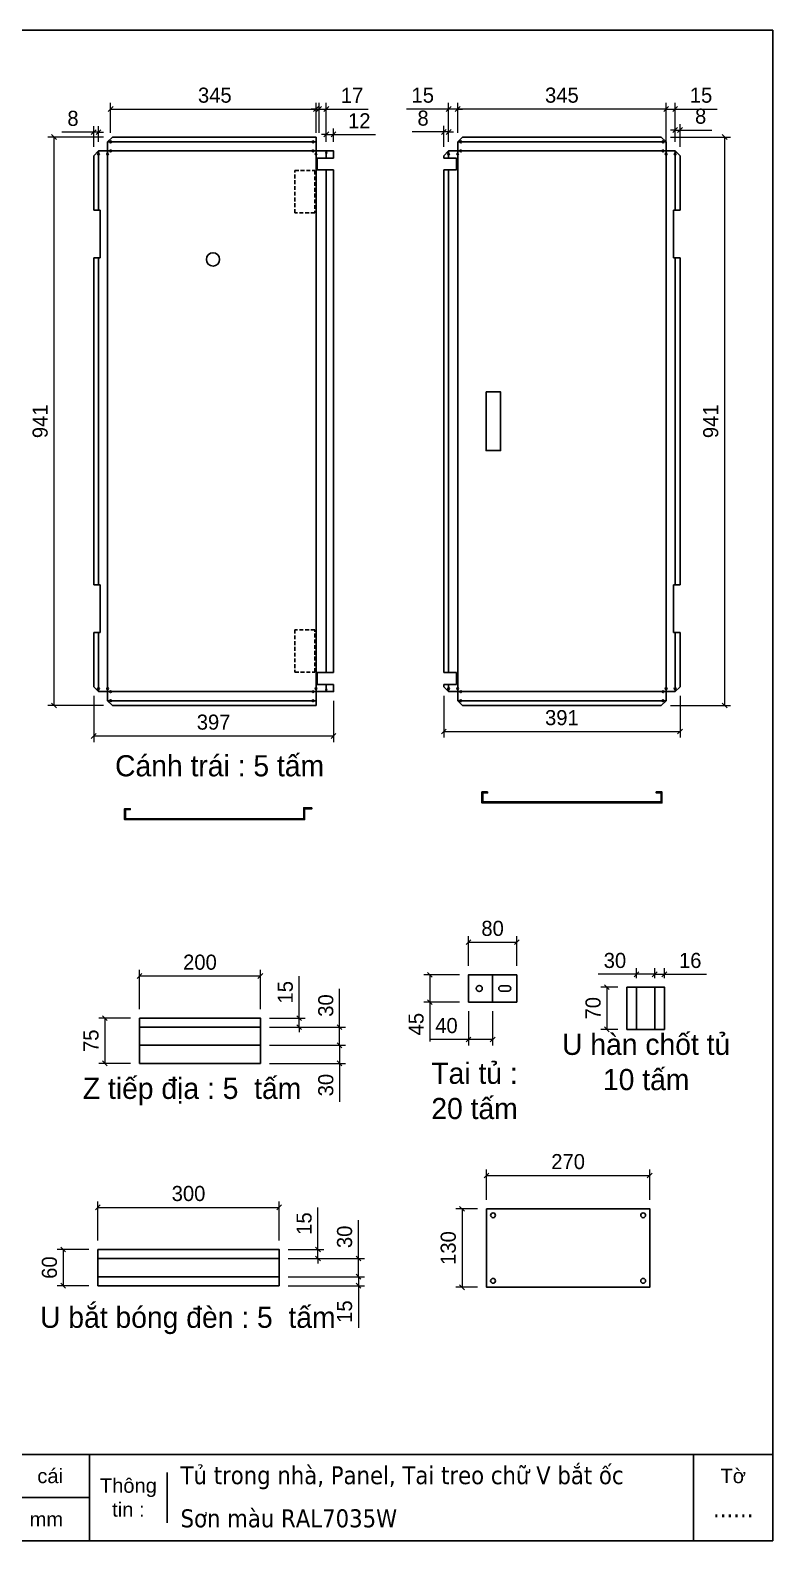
# Model space of a CAD drawing. Header units: millimetres. Extents: x 0 to 3536, y 0 to 2500.
# Drawn here: x 2307 to 3536, y 0 to 2500 of the extents above; entities that cross this region are included whole.
import ezdxf
from ezdxf.enums import TextEntityAlignment as Align

# ---------------------------------------------------------------- set-up
doc = ezdxf.new("R2010")
doc.units = ezdxf.units.MM
doc.linetypes.add('HIDDEN', pattern=[9.525, 6.35, -3.175])
doc.layers.add('DIM', color=253, linetype='Continuous')
doc.styles.add('Arial', font='arial.ttf')
doc.styles.add('Tahoma (Input Text)', font='tahoma.ttf')
doc.dimstyles.new('Dim-25', dxfattribs={"dimtxt": 25, "dimasz": 8, "dimexe": 10, "dimexo": 15, "dimgap": 10, "dimtad": 1, "dimdec": 0, "dimtxsty": 'Standard', "dimblk": 'OBLIQUE', "dimcen": 10, "dimclrd": 5, "dimclre": 5, "dimclrt": 3, "dimazin": 3, "dimtfac": 1, "dimtdec": 0, "dimtmove": 0, "dimatfit": 3, "dimldrblk": 'OBLIQUE', "dimlwd": 9, "dimlwe": 9})

# ---------------------------------------------------------------- blocks, each defined once
blk = doc.blocks.new('khungtenAsean2')
at = {"color": 7}
for p, q in [((2970, -1980), (0, -1980)), ((2020, -1980), (2020, -2100)), ((2860, -1980), (2860, -2100)), ((2128.3, -2005), (2128.3, -2075)), ((2020, -2040), (0, -2040))]:
    blk.add_line(p, q, dxfattribs=at)
blk.add_lwpolyline([(0, 0), (2970, 0), (2970, -2100), (0, -2100)], close=True, dxfattribs=at)
at = {"color": 2, "char_height": 20, "style": 'Arial'}
for s, insert, width, attachment_point in [('cái', (1947.6, -2010), 917.634, 4), ('Thông\\Ptin :', (2074.2, -2040), 108.311, 5), ('Tờ', (2915, -2010), 110, 5), ('mm', (1936.9, -2070), 917.634, 4)]:
    blk.add_mtext(s, dxfattribs=dict(at, insert=insert, width=width, attachment_point=attachment_point))
at = {"color": 1, "style": 'Tahoma (Input Text)', "flags": 8}
for tag, p in [('#03', (506.6, -2019.3)), ('#01', (137.1, -2021.3)), ('#05', (1106.6, -2021.3)), ('#07', (1834.7, -2021.3)), ('#09', (2146.7, -2021.3)), ('#02', (98.5, -2081.3)), ('#04', (486.1, -2081.3)), ('#06', (1065.3, -2081.3)), ('#08', (1817.4, -2081.3)), ('#10', (2146.7, -2081.3))]:
    blk.add_attdef(tag, p, '', height=25, dxfattribs=at)
blk.add_attdef('#11', text='', height=25, dxfattribs=at).set_placement((2915, -2067.3), align=Align.CENTER)
blk = doc.blocks.new('*D15')
at = {"color": 0, "linetype": 'ByBlock', "lineweight": -2}
for p, q in [((2408.3, 2327.6), (2416.3, 2335.6)), ((2424.3, 2335.6), (2416.3, 2327.6))]:
    blk.add_line(p, q, dxfattribs=at)
at = {"layer": 'Defpoints', "color": 0, "transparency": 16777216}
for p in [(2412.3, 2331.6), (2420.3, 2300.6), (2412.3, 2292.6)]:
    blk.add_point(p, dxfattribs=at)
at = {"layer": 'DIM', "color": 5, "lineweight": 9, "transparency": 16777216}
for p, q in [((2412.3, 2331.6), (2359.8, 2331.6)), ((2412.3, 2307.6), (2412.3, 2341.6)), ((2420.3, 2331.6), (2412.3, 2331.6)), ((2420.3, 2315.6), (2420.3, 2341.6)), ((2420.3, 2331.6), (2428.3, 2331.6))]:
    blk.add_line(p, q, dxfattribs=at)
at = {"layer": 'DIM', "color": 3, "transparency": 16777216, "insert": (2378, 2354.4), "char_height": 25, "attachment_point": 5}
blk.add_mtext('8', dxfattribs=at)
blk = doc.blocks.new('_Oblique')
at = {"color": 0, "linetype": 'ByBlock', "lineweight": -2}
blk.add_line((-0.5, -0.5), (0.5, 0.5), dxfattribs=at)
blk = doc.blocks.new('*D16')
at = {"color": 0, "linetype": 'ByBlock', "lineweight": -2}
for p, q in [((2444.3, 2374), (2436.3, 2366)), ((2781.3, 2366), (2789.3, 2374))]:
    blk.add_line(p, q, dxfattribs=at)
at = {"layer": 'Defpoints', "color": 0, "transparency": 16777216}
for p in [(2785.3, 2370), (2440.3, 2315.6), (2785.3, 2315.6)]:
    blk.add_point(p, dxfattribs=at)
at = {"layer": 'DIM', "color": 5, "lineweight": 9, "transparency": 16777216}
for p, q in [((2440.3, 2330.6), (2440.3, 2380)), ((2785.3, 2330.6), (2785.3, 2380)), ((2440.3, 2370), (2785.3, 2370))]:
    blk.add_line(p, q, dxfattribs=at)
at = {"layer": 'DIM', "color": 3, "transparency": 16777216, "insert": (2612.8, 2392.8), "char_height": 25, "attachment_point": 5}
blk.add_mtext('345', dxfattribs=at)
blk = doc.blocks.new('*D17')
at = {"color": 0, "linetype": 'ByBlock', "lineweight": -2}
for p, q in [((2776.3, 2366), (2784.3, 2374)), ((2801.3, 2374), (2793.3, 2366))]:
    blk.add_line(p, q, dxfattribs=at)
at = {"layer": 'Defpoints', "color": 0, "transparency": 16777216}
for p in [(2797.3, 2370), (2780.3, 2315.6), (2797.3, 2300.6)]:
    blk.add_point(p, dxfattribs=at)
at = {"layer": 'DIM', "color": 5, "lineweight": 9, "transparency": 16777216}
for p, q in [((2780.3, 2330.6), (2780.3, 2380)), ((2797.3, 2315.6), (2797.3, 2380)), ((2780.3, 2370), (2772.3, 2370)), ((2780.3, 2370), (2797.3, 2370)), ((2797.3, 2370), (2866.7, 2370))]:
    blk.add_line(p, q, dxfattribs=at)
at = {"layer": 'DIM', "color": 3, "transparency": 16777216, "insert": (2840, 2392.6), "char_height": 25, "attachment_point": 5}
blk.add_mtext('17', dxfattribs=at)
blk = doc.blocks.new('*D18')
at = {"color": 0, "linetype": 'ByBlock', "lineweight": -2}
for p, q in [((2350.6, 2319.6), (2342.6, 2327.6)), ((2342.6, 1386.6), (2350.6, 1378.6))]:
    blk.add_line(p, q, dxfattribs=at)
at = {"layer": 'Defpoints', "color": 0, "transparency": 16777216}
for p in [(2443.3, 2323.6), (2346.6, 1382.6), (2443.3, 1382.6)]:
    blk.add_point(p, dxfattribs=at)
at = {"layer": 'DIM', "color": 5, "lineweight": 9, "transparency": 16777216}
for p, q in [((2428.3, 2323.6), (2336.6, 2323.6)), ((2346.6, 2323.6), (2346.6, 1382.6)), ((2428.3, 1382.6), (2336.6, 1382.6))]:
    blk.add_line(p, q, dxfattribs=at)
at = {"layer": 'DIM', "color": 3, "transparency": 16777216, "insert": (2323.8, 1853.1), "char_height": 25, "attachment_point": 5, "rotation": 90}
blk.add_mtext('941', dxfattribs=at)
blk = doc.blocks.new('*D19')
at = {"color": 0, "linetype": 'ByBlock', "lineweight": -2}
for p, q in [((3370.8, 2331.2), (3378.8, 2339.2)), ((3386.8, 2339.2), (3378.8, 2331.2))]:
    blk.add_line(p, q, dxfattribs=at)
at = {"layer": 'Defpoints', "color": 0, "transparency": 16777216}
for p in [(3382.8, 2335.2), (3374.8, 2300.6), (3382.8, 2292.6)]:
    blk.add_point(p, dxfattribs=at)
at = {"layer": 'DIM', "color": 5, "lineweight": 9, "transparency": 16777216}
for p, q in [((3374.8, 2335.2), (3366.8, 2335.2)), ((3374.8, 2315.6), (3374.8, 2345.2)), ((3374.8, 2335.2), (3382.8, 2335.2)), ((3382.8, 2307.6), (3382.8, 2345.2)), ((3382.8, 2335.2), (3435.3, 2335.2))]:
    blk.add_line(p, q, dxfattribs=at)
at = {"layer": 'DIM', "color": 3, "transparency": 16777216, "insert": (3417, 2358), "char_height": 25, "attachment_point": 5}
blk.add_mtext('8', dxfattribs=at)
blk = doc.blocks.new('*D20')
at = {"color": 0, "linetype": 'ByBlock', "lineweight": -2}
for p, q in [((3355.8, 2366), (3363.8, 2374)), ((3378.8, 2374), (3370.8, 2366))]:
    blk.add_line(p, q, dxfattribs=at)
at = {"layer": 'Defpoints', "color": 0, "transparency": 16777216}
for p in [(3374.8, 2370), (3359.8, 2300.6), (3374.8, 2300.6)]:
    blk.add_point(p, dxfattribs=at)
at = {"layer": 'DIM', "color": 5, "lineweight": 9, "transparency": 16777216}
for p, q in [((3359.8, 2315.6), (3359.8, 2380)), ((3374.8, 2315.6), (3374.8, 2380)), ((3359.8, 2370), (3351.8, 2370)), ((3359.8, 2370), (3374.8, 2370)), ((3374.8, 2370), (3444.4, 2370))]:
    blk.add_line(p, q, dxfattribs=at)
at = {"layer": 'DIM', "color": 3, "transparency": 16777216, "insert": (3417.6, 2392.8), "char_height": 25, "attachment_point": 5}
blk.add_mtext('15', dxfattribs=at)
blk = doc.blocks.new('*D21')
at = {"color": 0, "linetype": 'ByBlock', "lineweight": -2}
for p, q in [((3018.8, 2374), (3010.8, 2366)), ((3355.8, 2366), (3363.8, 2374))]:
    blk.add_line(p, q, dxfattribs=at)
at = {"layer": 'Defpoints', "color": 0, "transparency": 16777216}
for p in [(3014.8, 2370), (3014.8, 2315.6), (3359.8, 2315.6)]:
    blk.add_point(p, dxfattribs=at)
at = {"layer": 'DIM', "color": 5, "lineweight": 9, "transparency": 16777216}
for p, q in [((3014.8, 2330.6), (3014.8, 2380)), ((3359.8, 2330.6), (3359.8, 2380)), ((3359.8, 2370), (3014.8, 2370))]:
    blk.add_line(p, q, dxfattribs=at)
at = {"layer": 'DIM', "color": 3, "transparency": 16777216, "insert": (3187.3, 2392.8), "char_height": 25, "attachment_point": 5}
blk.add_mtext('345', dxfattribs=at)
blk = doc.blocks.new('*D22')
at = {"color": 0, "linetype": 'ByBlock', "lineweight": -2}
for p, q in [((2995.8, 2366), (3003.8, 2374)), ((3018.8, 2374), (3010.8, 2366))]:
    blk.add_line(p, q, dxfattribs=at)
at = {"layer": 'Defpoints', "color": 0, "transparency": 16777216}
for p in [(2999.8, 2370), (2999.8, 2300.6), (3014.8, 2315.6)]:
    blk.add_point(p, dxfattribs=at)
at = {"layer": 'DIM', "color": 5, "lineweight": 9, "transparency": 16777216}
for p, q in [((2999.8, 2315.6), (2999.8, 2380)), ((3014.8, 2330.6), (3014.8, 2380)), ((2999.8, 2370), (2930.1, 2370)), ((3014.8, 2370), (2999.8, 2370)), ((3014.8, 2370), (3022.8, 2370))]:
    blk.add_line(p, q, dxfattribs=at)
at = {"layer": 'DIM', "color": 3, "transparency": 16777216, "insert": (2957, 2392.8), "char_height": 25, "attachment_point": 5}
blk.add_mtext('15', dxfattribs=at)
blk = doc.blocks.new('*D23')
at = {"color": 0, "linetype": 'ByBlock', "lineweight": -2}
for p, q in [((2987.8, 2328.1), (2995.8, 2336.1)), ((3003.8, 2336.1), (2995.8, 2328.1))]:
    blk.add_line(p, q, dxfattribs=at)
at = {"layer": 'Defpoints', "color": 0, "transparency": 16777216}
for p in [(2991.8, 2332.1), (2999.8, 2300.6), (2991.8, 2292.6)]:
    blk.add_point(p, dxfattribs=at)
at = {"layer": 'DIM', "color": 5, "lineweight": 9, "transparency": 16777216}
for p, q in [((2991.8, 2332.1), (2939.3, 2332.1)), ((2991.8, 2307.6), (2991.8, 2342.1)), ((2999.8, 2332.1), (2991.8, 2332.1)), ((2999.8, 2315.6), (2999.8, 2342.1)), ((2999.8, 2332.1), (3007.8, 2332.1))]:
    blk.add_line(p, q, dxfattribs=at)
at = {"layer": 'DIM', "color": 3, "transparency": 16777216, "insert": (2957.5, 2354.8), "char_height": 25, "attachment_point": 5}
blk.add_mtext('8', dxfattribs=at)
blk = doc.blocks.new('*D24')
at = {"color": 0, "linetype": 'ByBlock', "lineweight": -2}
for p, q in [((2995.8, 1343.6), (2987.8, 1335.6)), ((3378.8, 1335.6), (3386.8, 1343.6))]:
    blk.add_line(p, q, dxfattribs=at)
at = {"layer": 'Defpoints', "color": 0, "transparency": 16777216}
for p in [(2991.8, 1413.6), (3382.8, 1413.6), (3382.8, 1339.6)]:
    blk.add_point(p, dxfattribs=at)
at = {"layer": 'DIM', "color": 5, "lineweight": 9, "transparency": 16777216}
for p, q in [((2991.8, 1398.6), (2991.8, 1329.6)), ((3382.8, 1398.6), (3382.8, 1329.6)), ((2991.8, 1339.6), (3382.8, 1339.6))]:
    blk.add_line(p, q, dxfattribs=at)
at = {"layer": 'DIM', "color": 3, "transparency": 16777216, "insert": (3187.3, 1362.4), "char_height": 25, "attachment_point": 5}
blk.add_mtext('391', dxfattribs=at)
blk = doc.blocks.new('*D25')
at = {"color": 0, "linetype": 'ByBlock', "lineweight": -2}
for p, q in [((2793.3, 2324), (2801.3, 2332)), ((2813.3, 2332), (2805.3, 2324))]:
    blk.add_line(p, q, dxfattribs=at)
at = {"layer": 'Defpoints', "color": 0, "transparency": 16777216}
for p in [(2809.3, 2328), (2797.3, 2300.6), (2809.3, 2300.6)]:
    blk.add_point(p, dxfattribs=at)
at = {"layer": 'DIM', "color": 5, "lineweight": 9, "transparency": 16777216}
for p, q in [((2797.3, 2328), (2789.3, 2328)), ((2797.3, 2315.6), (2797.3, 2338)), ((2797.3, 2328), (2809.3, 2328)), ((2809.3, 2315.6), (2809.3, 2338)), ((2809.3, 2328), (2878.5, 2328))]:
    blk.add_line(p, q, dxfattribs=at)
at = {"layer": 'DIM', "color": 3, "transparency": 16777216, "insert": (2851.9, 2350.5), "char_height": 25, "attachment_point": 5}
blk.add_mtext('12', dxfattribs=at)
blk = doc.blocks.new('*D26')
at = {"color": 0, "linetype": 'ByBlock', "lineweight": -2}
for p, q in [((3460.6, 2319.6), (3452.6, 2327.6)), ((3452.6, 1386.6), (3460.6, 1378.6))]:
    blk.add_line(p, q, dxfattribs=at)
at = {"layer": 'Defpoints', "color": 0, "transparency": 16777216}
for p in [(3351.8, 2323.6), (3351.8, 1382.6), (3456.6, 1382.6)]:
    blk.add_point(p, dxfattribs=at)
at = {"layer": 'DIM', "color": 5, "lineweight": 9, "transparency": 16777216}
for p, q in [((3366.8, 2323.6), (3466.6, 2323.6)), ((3456.6, 2323.6), (3456.6, 1382.6)), ((3366.8, 1382.6), (3466.6, 1382.6))]:
    blk.add_line(p, q, dxfattribs=at)
at = {"layer": 'DIM', "color": 3, "transparency": 16777216, "insert": (3433.8, 1853.1), "char_height": 25, "attachment_point": 5, "rotation": 90}
blk.add_mtext('941', dxfattribs=at)
blk = doc.blocks.new('*D27')
at = {"color": 0, "linetype": 'ByBlock', "lineweight": -2}
for p, q in [((2416.3, 1336.2), (2408.3, 1328.2)), ((2805.3, 1328.2), (2813.3, 1336.2))]:
    blk.add_line(p, q, dxfattribs=at)
at = {"layer": 'Defpoints', "color": 0, "transparency": 16777216}
for p in [(2412.3, 1413.6), (2809.3, 1405.6), (2809.3, 1332.2)]:
    blk.add_point(p, dxfattribs=at)
at = {"layer": 'DIM', "color": 5, "lineweight": 9, "transparency": 16777216}
for p, q in [((2412.3, 1398.6), (2412.3, 1322.2)), ((2809.3, 1390.6), (2809.3, 1322.2)), ((2412.3, 1332.2), (2809.3, 1332.2))]:
    blk.add_line(p, q, dxfattribs=at)
at = {"layer": 'DIM', "color": 3, "transparency": 16777216, "insert": (2610.8, 1355), "char_height": 25, "attachment_point": 5}
blk.add_mtext('397', dxfattribs=at)
blk = doc.blocks.new('*D40')
at = {"color": 0, "linetype": 'ByBlock', "lineweight": -2}
for p, q in [((2423.3, 555.9), (2415.3, 547.9)), ((2715.3, 547.9), (2723.3, 555.9))]:
    blk.add_line(p, q, dxfattribs=at)
at = {"layer": 'Defpoints', "color": 0, "transparency": 16777216}
for p in [(2719.3, 551.9), (2419.3, 482.2), (2719.3, 482.2)]:
    blk.add_point(p, dxfattribs=at)
at = {"layer": 'DIM', "color": 5, "lineweight": 9, "transparency": 16777216}
for p, q in [((2419.3, 497.2), (2419.3, 561.9)), ((2419.3, 551.9), (2719.3, 551.9)), ((2719.3, 497.2), (2719.3, 561.9))]:
    blk.add_line(p, q, dxfattribs=at)
at = {"layer": 'DIM', "color": 3, "transparency": 16777216, "insert": (2569.3, 574.7), "char_height": 25, "attachment_point": 5}
blk.add_mtext('300', dxfattribs=at)
blk = doc.blocks.new('*D41')
at = {"color": 0, "linetype": 'ByBlock', "lineweight": -2}
for p, q in [((2365.9, 478.2), (2357.9, 486.2)), ((2357.9, 426.2), (2365.9, 418.2))]:
    blk.add_line(p, q, dxfattribs=at)
at = {"layer": 'Defpoints', "color": 0, "transparency": 16777216}
for p in [(2419.3, 482.2), (2361.9, 422.2), (2419.3, 422.2)]:
    blk.add_point(p, dxfattribs=at)
at = {"layer": 'DIM', "color": 5, "lineweight": 9, "transparency": 16777216}
for p, q in [((2404.3, 482.2), (2351.9, 482.2)), ((2361.9, 482.2), (2361.9, 422.2)), ((2404.3, 422.2), (2351.9, 422.2))]:
    blk.add_line(p, q, dxfattribs=at)
at = {"layer": 'DIM', "color": 3, "transparency": 16777216, "insert": (2339.1, 452.2), "char_height": 25, "attachment_point": 5, "rotation": 90}
blk.add_mtext('60', dxfattribs=at)
blk = doc.blocks.new('*D42')
at = {"color": 0, "linetype": 'ByBlock', "lineweight": -2}
for p, q in [((2779.5, 486.2), (2787.5, 478.2)), ((2787.5, 463.2), (2779.5, 471.2))]:
    blk.add_line(p, q, dxfattribs=at)
at = {"layer": 'Defpoints', "color": 0, "transparency": 16777216}
for p in [(2719.3, 482.2), (2783.5, 482.2), (2719.3, 467.2)]:
    blk.add_point(p, dxfattribs=at)
at = {"layer": 'DIM', "color": 5, "lineweight": 9, "transparency": 16777216}
for p, q in [((2783.5, 482.2), (2783.5, 551.9)), ((2734.3, 482.2), (2793.5, 482.2)), ((2783.5, 467.2), (2783.5, 482.2)), ((2734.3, 467.2), (2793.5, 467.2)), ((2783.5, 467.2), (2783.5, 459.2))]:
    blk.add_line(p, q, dxfattribs=at)
at = {"layer": 'DIM', "color": 3, "transparency": 16777216, "insert": (2760.7, 525.1), "char_height": 25, "attachment_point": 5, "rotation": 90}
blk.add_mtext('15', dxfattribs=at)
blk = doc.blocks.new('*D43')
at = {"color": 0, "linetype": 'ByBlock', "lineweight": -2}
for p, q in [((2854.5, 463.2), (2846.5, 471.2)), ((2846.5, 441.2), (2854.5, 433.2))]:
    blk.add_line(p, q, dxfattribs=at)
at = {"layer": 'Defpoints', "color": 0, "transparency": 16777216}
for p in [(2719.3, 467.2), (2850.5, 467.2), (2719.3, 437.2)]:
    blk.add_point(p, dxfattribs=at)
at = {"layer": 'DIM', "color": 5, "lineweight": 9, "transparency": 16777216}
for p, q in [((2850.5, 467.2), (2850.5, 531)), ((2734.3, 467.2), (2860.5, 467.2)), ((2850.5, 437.2), (2850.5, 467.2)), ((2734.3, 437.2), (2860.5, 437.2))]:
    blk.add_line(p, q, dxfattribs=at)
at = {"layer": 'DIM', "color": 3, "transparency": 16777216, "insert": (2827.7, 503.1), "char_height": 25, "attachment_point": 5, "rotation": 90}
blk.add_mtext('30', dxfattribs=at)
blk = doc.blocks.new('*D44')
at = {"color": 0, "linetype": 'ByBlock', "lineweight": -2}
for p, q in [((2846.5, 441.2), (2854.5, 433.2)), ((2854.5, 418.2), (2846.5, 426.2))]:
    blk.add_line(p, q, dxfattribs=at)
at = {"layer": 'Defpoints', "color": 0, "transparency": 16777216}
for p in [(2719.3, 437.2), (2719.3, 422.2), (2850.5, 422.2)]:
    blk.add_point(p, dxfattribs=at)
at = {"layer": 'DIM', "color": 5, "lineweight": 9, "transparency": 16777216}
for p, q in [((2734.3, 437.2), (2860.5, 437.2)), ((2850.5, 437.2), (2850.5, 445.2)), ((2850.5, 437.2), (2850.5, 422.2)), ((2734.3, 422.2), (2860.5, 422.2)), ((2850.5, 422.2), (2850.5, 352.6))]:
    blk.add_line(p, q, dxfattribs=at)
at = {"layer": 'DIM', "color": 3, "transparency": 16777216, "insert": (2827.7, 379.4), "char_height": 25, "attachment_point": 5, "rotation": 90}
blk.add_mtext('15', dxfattribs=at)
blk = doc.blocks.new('*D45')
at = {"color": 0, "linetype": 'ByBlock', "lineweight": -2}
for p, q in [((2492.2, 938.9), (2484.2, 930.9)), ((2684.2, 930.9), (2692.2, 938.9))]:
    blk.add_line(p, q, dxfattribs=at)
at = {"layer": 'Defpoints', "color": 0, "transparency": 16777216}
for p in [(2688.2, 934.9), (2488.2, 865.2), (2688.2, 865.2)]:
    blk.add_point(p, dxfattribs=at)
at = {"layer": 'DIM', "color": 5, "lineweight": 9, "transparency": 16777216}
for p, q in [((2488.2, 880.2), (2488.2, 944.9)), ((2488.2, 934.9), (2688.2, 934.9)), ((2688.2, 880.2), (2688.2, 944.9))]:
    blk.add_line(p, q, dxfattribs=at)
at = {"layer": 'DIM', "color": 3, "transparency": 16777216, "insert": (2588.2, 957.6), "char_height": 25, "attachment_point": 5}
blk.add_mtext('200', dxfattribs=at)
blk = doc.blocks.new('*D46')
at = {"color": 0, "linetype": 'ByBlock', "lineweight": -2}
for p, q in [((2434.7, 861.2), (2426.7, 869.2)), ((2426.7, 794.2), (2434.7, 786.2))]:
    blk.add_line(p, q, dxfattribs=at)
at = {"layer": 'Defpoints', "color": 0, "transparency": 16777216}
for p in [(2488.2, 865.2), (2430.7, 790.2), (2488.2, 790.2)]:
    blk.add_point(p, dxfattribs=at)
at = {"layer": 'DIM', "color": 5, "lineweight": 9, "transparency": 16777216}
for p, q in [((2473.2, 865.2), (2420.7, 865.2)), ((2430.7, 865.2), (2430.7, 790.2)), ((2473.2, 790.2), (2420.7, 790.2))]:
    blk.add_line(p, q, dxfattribs=at)
at = {"layer": 'DIM', "color": 3, "transparency": 16777216, "insert": (2408, 827.7), "char_height": 25, "attachment_point": 5, "rotation": 90}
blk.add_mtext('75', dxfattribs=at)
blk = doc.blocks.new('*D47')
at = {"color": 0, "linetype": 'ByBlock', "lineweight": -2}
for p, q in [((2748.4, 869.2), (2756.4, 861.2)), ((2756.4, 846.2), (2748.4, 854.2))]:
    blk.add_line(p, q, dxfattribs=at)
at = {"layer": 'Defpoints', "color": 0, "transparency": 16777216}
for p in [(2688.2, 865.2), (2688.2, 850.2), (2752.4, 865.2)]:
    blk.add_point(p, dxfattribs=at)
at = {"layer": 'DIM', "color": 5, "lineweight": 9, "transparency": 16777216}
for p, q in [((2752.4, 865.2), (2752.4, 934.8)), ((2703.2, 865.2), (2762.4, 865.2)), ((2703.2, 850.2), (2762.4, 850.2)), ((2752.4, 850.2), (2752.4, 865.2)), ((2752.4, 850.2), (2752.4, 842.2))]:
    blk.add_line(p, q, dxfattribs=at)
at = {"layer": 'DIM', "color": 3, "transparency": 16777216, "insert": (2729.6, 908), "char_height": 25, "attachment_point": 5, "rotation": 90}
blk.add_mtext('15', dxfattribs=at)
blk = doc.blocks.new('*D48')
at = {"color": 0, "linetype": 'ByBlock', "lineweight": -2}
for p, q in [((2823.3, 846.2), (2815.3, 854.2)), ((2815.3, 824.2), (2823.3, 816.2))]:
    blk.add_line(p, q, dxfattribs=at)
at = {"layer": 'Defpoints', "color": 0, "transparency": 16777216}
for p in [(2688.2, 850.2), (2819.3, 850.2), (2688.2, 820.2)]:
    blk.add_point(p, dxfattribs=at)
at = {"layer": 'DIM', "color": 5, "lineweight": 9, "transparency": 16777216}
for p, q in [((2819.3, 850.2), (2819.3, 913.9)), ((2703.2, 850.2), (2829.3, 850.2)), ((2819.3, 820.2), (2819.3, 850.2)), ((2703.2, 820.2), (2829.3, 820.2))]:
    blk.add_line(p, q, dxfattribs=at)
at = {"layer": 'DIM', "color": 3, "transparency": 16777216, "insert": (2796.6, 886), "char_height": 25, "attachment_point": 5, "rotation": 90}
blk.add_mtext('30', dxfattribs=at)
blk = doc.blocks.new('*D49')
at = {"color": 0, "linetype": 'ByBlock', "lineweight": -2}
for p, q in [((2823.3, 816.2), (2815.3, 824.2)), ((2815.3, 794.2), (2823.3, 786.2))]:
    blk.add_line(p, q, dxfattribs=at)
at = {"layer": 'Defpoints', "color": 0, "transparency": 16777216}
for p in [(2688.2, 820.2), (2688.2, 790.2), (2819.3, 790.2)]:
    blk.add_point(p, dxfattribs=at)
at = {"layer": 'DIM', "color": 5, "lineweight": 9, "transparency": 16777216}
for p, q in [((2703.2, 820.2), (2829.3, 820.2)), ((2819.3, 820.2), (2819.3, 790.2)), ((2703.2, 790.2), (2829.3, 790.2)), ((2819.3, 790.2), (2819.3, 726.5))]:
    blk.add_line(p, q, dxfattribs=at)
at = {"layer": 'DIM', "color": 3, "transparency": 16777216, "insert": (2796.6, 754.3), "char_height": 25, "attachment_point": 5, "rotation": 90}
blk.add_mtext('30', dxfattribs=at)
blk = doc.blocks.new('A$C69525F90')
at = {"color": 2}
for p, q in [((14.7, 8.6), (3.2, 8.6)), ((3.2, 0.1), (14.7, 0.1))]:
    blk.add_line(p, q, dxfattribs=at)
for centre, start, end in [((3.2, 4.3), 90, 270), ((14.7, 4.3), 270, 90)]:
    blk.add_arc(centre, 4.25, start, end, dxfattribs=at)
blk = doc.blocks.new('*D50')
at = {"color": 0, "linetype": 'ByBlock', "lineweight": -2}
for p, q in [((3036.6, 994.9), (3028.6, 986.9)), ((3108.6, 986.9), (3116.6, 994.9))]:
    blk.add_line(p, q, dxfattribs=at)
at = {"layer": 'Defpoints', "color": 0, "transparency": 16777216}
for p in [(3112.6, 990.9), (3032.6, 936.7), (3112.6, 936.7)]:
    blk.add_point(p, dxfattribs=at)
at = {"layer": 'DIM', "color": 5, "lineweight": 9, "transparency": 16777216}
for p, q in [((3032.6, 951.7), (3032.6, 1000.9)), ((3112.6, 951.7), (3112.6, 1000.9)), ((3032.6, 990.9), (3112.6, 990.9))]:
    blk.add_line(p, q, dxfattribs=at)
at = {"layer": 'DIM', "color": 3, "transparency": 16777216, "insert": (3072.6, 1013.6), "char_height": 25, "attachment_point": 5}
blk.add_mtext('80', dxfattribs=at)
blk = doc.blocks.new('*D51')
at = {"color": 0, "linetype": 'ByBlock', "lineweight": -2}
for p, q in [((2972.8, 932.7), (2964.8, 940.7)), ((2964.8, 895.7), (2972.8, 887.7))]:
    blk.add_line(p, q, dxfattribs=at)
at = {"layer": 'Defpoints', "color": 0, "transparency": 16777216}
for p in [(3032.6, 936.7), (2968.8, 891.7), (3032.6, 891.7)]:
    blk.add_point(p, dxfattribs=at)
at = {"layer": 'DIM', "color": 5, "lineweight": 9, "transparency": 16777216}
for p, q in [((3017.6, 936.7), (2958.8, 936.7)), ((2968.8, 936.7), (2968.8, 891.7)), ((3017.6, 891.7), (2958.8, 891.7)), ((2968.8, 891.7), (2968.8, 826.7))]:
    blk.add_line(p, q, dxfattribs=at)
at = {"layer": 'DIM', "color": 3, "transparency": 16777216, "insert": (2946.1, 855.2), "char_height": 25, "attachment_point": 5, "rotation": 90}
blk.add_mtext('45', dxfattribs=at)
blk = doc.blocks.new('*D52')
at = {"color": 0, "linetype": 'ByBlock', "lineweight": -2}
for p, q in [((3036.6, 833.9), (3028.6, 825.9)), ((3068.6, 825.9), (3076.6, 833.9))]:
    blk.add_line(p, q, dxfattribs=at)
at = {"layer": 'Defpoints', "color": 0, "transparency": 16777216}
for p in [(3032.6, 891.7), (3072.6, 891.7), (3032.6, 829.9)]:
    blk.add_point(p, dxfattribs=at)
at = {"layer": 'DIM', "color": 5, "lineweight": 9, "transparency": 16777216}
for p, q in [((3032.6, 876.7), (3032.6, 819.9)), ((3072.6, 876.7), (3072.6, 819.9)), ((3032.6, 829.9), (2967.9, 829.9)), ((3072.6, 829.9), (3032.6, 829.9))]:
    blk.add_line(p, q, dxfattribs=at)
at = {"layer": 'DIM', "color": 3, "transparency": 16777216, "insert": (2996.2, 852.7), "char_height": 25, "attachment_point": 5}
blk.add_mtext('40', dxfattribs=at)
blk = doc.blocks.new('*D56')
at = {"color": 0, "linetype": 'ByBlock', "lineweight": -2}
for p, q in [((3066.6, 608.7), (3058.6, 600.7)), ((3328.6, 600.7), (3336.6, 608.7))]:
    blk.add_line(p, q, dxfattribs=at)
at = {"layer": 'Defpoints', "color": 0, "transparency": 16777216}
for p in [(3332.6, 604.7), (3062.6, 549.6), (3332.6, 549.6)]:
    blk.add_point(p, dxfattribs=at)
at = {"layer": 'DIM', "color": 5, "lineweight": 9, "transparency": 16777216}
for p, q in [((3062.6, 564.6), (3062.6, 614.7)), ((3062.6, 604.7), (3332.6, 604.7)), ((3332.6, 564.6), (3332.6, 614.7))]:
    blk.add_line(p, q, dxfattribs=at)
at = {"layer": 'DIM', "color": 3, "transparency": 16777216, "insert": (3197.6, 627.5), "char_height": 25, "attachment_point": 5}
blk.add_mtext('270', dxfattribs=at)
blk = doc.blocks.new('*D57')
at = {"color": 0, "linetype": 'ByBlock', "lineweight": -2}
for p, q in [((3026, 545.6), (3018, 553.6)), ((3018, 423.6), (3026, 415.6))]:
    blk.add_line(p, q, dxfattribs=at)
at = {"layer": 'Defpoints', "color": 0, "transparency": 16777216}
for p in [(3062.6, 549.6), (3022, 419.6), (3062.6, 419.6)]:
    blk.add_point(p, dxfattribs=at)
at = {"layer": 'DIM', "color": 5, "lineweight": 9, "transparency": 16777216}
for p, q in [((3047.6, 549.6), (3012, 549.6)), ((3022, 549.6), (3022, 419.6)), ((3047.6, 419.6), (3012, 419.6))]:
    blk.add_line(p, q, dxfattribs=at)
at = {"layer": 'DIM', "color": 3, "transparency": 16777216, "insert": (2999.3, 484.6), "char_height": 25, "attachment_point": 5, "rotation": 90}
blk.add_mtext('130', dxfattribs=at)
blk = doc.blocks.new('*D58')
at = {"color": 0, "linetype": 'ByBlock', "lineweight": -2}
for p, q in [((3336.9, 933.7), (3344.9, 941.7)), ((3360.9, 941.7), (3352.9, 933.7))]:
    blk.add_line(p, q, dxfattribs=at)
at = {"layer": 'Defpoints', "color": 0, "transparency": 16777216}
for p in [(3356.9, 937.7), (3340.9, 916.5), (3356.9, 916.5)]:
    blk.add_point(p, dxfattribs=at)
at = {"layer": 'DIM', "color": 5, "lineweight": 9, "transparency": 16777216}
for p, q in [((3340.9, 937.7), (3332.9, 937.7)), ((3340.9, 931.5), (3340.9, 947.7)), ((3340.9, 937.7), (3356.9, 937.7)), ((3356.9, 931.5), (3356.9, 947.7)), ((3356.9, 937.7), (3426.4, 937.7))]:
    blk.add_line(p, q, dxfattribs=at)
at = {"layer": 'DIM', "color": 3, "transparency": 16777216, "insert": (3399.7, 960.5), "char_height": 25, "attachment_point": 5}
blk.add_mtext('16', dxfattribs=at)
blk = doc.blocks.new('*D59')
at = {"color": 0, "linetype": 'ByBlock', "lineweight": -2}
for p, q in [((3314.9, 941.7), (3306.9, 933.7)), ((3336.9, 933.7), (3344.9, 941.7))]:
    blk.add_line(p, q, dxfattribs=at)
at = {"layer": 'Defpoints', "color": 0, "transparency": 16777216}
for p in [(3310.9, 937.7), (3310.9, 916.5), (3340.9, 916.5)]:
    blk.add_point(p, dxfattribs=at)
at = {"layer": 'DIM', "color": 5, "lineweight": 9, "transparency": 16777216}
for p, q in [((3310.9, 937.7), (3247.2, 937.7)), ((3310.9, 931.5), (3310.9, 947.7)), ((3340.9, 937.7), (3310.9, 937.7)), ((3340.9, 931.5), (3340.9, 947.7))]:
    blk.add_line(p, q, dxfattribs=at)
at = {"layer": 'DIM', "color": 3, "transparency": 16777216, "insert": (3275.1, 960.5), "char_height": 25, "attachment_point": 5}
blk.add_mtext('30', dxfattribs=at)
blk = doc.blocks.new('*D60')
at = {"color": 0, "linetype": 'ByBlock', "lineweight": -2}
for p, q in [((3265.8, 912.5), (3257.8, 920.5)), ((3257.8, 850.5), (3265.8, 842.5))]:
    blk.add_line(p, q, dxfattribs=at)
at = {"layer": 'Defpoints', "color": 0, "transparency": 16777216}
for p in [(3294.9, 916.5), (3261.8, 846.5), (3294.9, 846.5)]:
    blk.add_point(p, dxfattribs=at)
at = {"layer": 'DIM', "color": 5, "lineweight": 9, "transparency": 16777216}
for p, q in [((3279.9, 916.5), (3251.8, 916.5)), ((3261.8, 916.5), (3261.8, 846.5)), ((3279.9, 846.5), (3251.8, 846.5))]:
    blk.add_line(p, q, dxfattribs=at)
at = {"layer": 'DIM', "color": 3, "transparency": 16777216, "insert": (3239, 881.5), "char_height": 25, "attachment_point": 5, "rotation": 90}
blk.add_mtext('70', dxfattribs=at)

msp = doc.modelspace()

# ---------------------------------------------------------------- linework, layer by layer
at = {"color": 2}
for p, q in [((2420.3, 2300.6), (2412.3, 2292.6)), ((2999.8, 2300.6), (2991.8, 2292.6)), ((3374.8, 2300.6), (3382.8, 2292.6)), ((2991.8, 2288.6), (3012.8, 2288.6)), ((3012.8, 2288.6), (3012.8, 2269.1)), ((2991.8, 2269.1), (3012.8, 2269.1)), ((2423.3, 2202.6), (2423.3, 2123.6)), ((3371.8, 2202.6), (3371.8, 2123.6)), ((2423.3, 1503.6), (2423.3, 1582.6)), ((3371.8, 1503.6), (3371.8, 1582.6)), ((2991.8, 1437.1), (3012.8, 1437.1)), ((3012.8, 1437.1), (3012.8, 1417.6)), ((2420.3, 1405.6), (2412.3, 1413.6)), ((2991.8, 1417.6), (3012.8, 1417.6)), ((2999.8, 1405.6), (2991.8, 1413.6)), ((3374.8, 1405.6), (3382.8, 1413.6))]:
    msp.add_line(p, q, dxfattribs=at)
for p, q in [((2420.3, 2300.6), (2420.3, 2202.6)), ((2420.3, 2300.6), (2809.3, 2300.6)), ((2443.3, 2323.6), (2435.3, 2315.6)), ((2435.3, 2315.6), (2435.3, 1390.6)), ((2443.3, 2323.6), (2780.3, 2323.6)), ((2780.3, 2323.6), (2780.3, 2315.6)), ((2780.3, 2315.6), (2780.3, 1390.6)), ((2797.3, 2300.6), (2797.3, 2288.6)), ((2809.3, 2300.6), (2809.3, 2288.6)), ((2999.8, 2300.6), (2999.8, 2288.6)), ((3022.8, 2323.6), (3014.8, 2315.6)), ((3014.8, 2315.6), (3014.8, 2300.6)), ((3014.8, 2300.6), (3014.8, 1405.6)), ((3351.8, 2323.6), (3359.8, 2315.6)), ((3359.8, 2315.6), (3359.8, 2300.6)), ((3359.8, 2300.6), (3359.8, 1405.6)), ((3374.8, 2300.6), (3374.8, 2202.6)), ((2412.3, 2292.6), (2412.3, 2202.6)), ((2991.8, 2292.6), (2991.8, 2288.6)), ((3382.8, 2292.6), (3382.8, 2202.6)), ((2797.3, 2269.1), (2797.3, 1437.1)), ((2809.3, 2269.1), (2809.3, 1437.1)), ((2991.8, 2269.1), (2991.8, 1437.1)), ((2999.8, 2269.1), (2999.8, 1437.1)), ((2412.3, 2123.6), (2412.3, 1582.6)), ((2420.3, 2123.6), (2420.3, 1582.6)), ((3374.8, 2123.6), (3374.8, 1582.6)), ((3382.8, 2123.6), (3382.8, 1582.6)), ((2412.3, 1503.6), (2412.3, 1413.6)), ((2420.3, 1503.6), (2420.3, 1405.6)), ((3374.8, 1503.6), (3374.8, 1405.6)), ((3382.8, 1503.6), (3382.8, 1413.6)), ((2797.3, 1417.6), (2797.3, 1405.6)), ((2809.3, 1417.6), (2809.3, 1405.6)), ((2991.8, 1417.6), (2991.8, 1413.6)), ((2999.8, 1417.6), (2999.8, 1405.6)), ((3014.8, 1390.6), (3014.8, 1405.6)), ((3359.8, 1390.6), (3359.8, 1405.6)), ((2435.3, 1390.6), (2780.3, 1390.6)), ((2443.3, 1382.6), (2435.3, 1390.6)), ((2443.3, 1382.6), (2780.3, 1382.6)), ((2780.3, 1390.6), (2780.3, 1382.6)), ((3022.8, 1382.6), (3014.8, 1390.6)), ((3351.8, 1382.6), (3359.8, 1390.6)), ((3072.6, 936.7), (3072.6, 891.7)), ((3294.9, 916.5), (3294.9, 846.5)), ((3310.9, 916.5), (3310.9, 846.5)), ((3340.9, 916.5), (3340.9, 846.5)), ((3356.9, 916.5), (3356.9, 846.5)), ((2488.2, 865.2), (2688.2, 865.2)), ((2488.2, 850.2), (2688.2, 850.2)), ((2488.2, 820.2), (2688.2, 820.2)), ((2488.2, 790.2), (2688.2, 790.2)), ((2419.3, 482.2), (2719.3, 482.2)), ((2419.3, 467.2), (2719.3, 467.2)), ((2419.3, 437.2), (2719.3, 437.2)), ((2419.3, 422.2), (2719.3, 422.2))]:
    msp.add_line(p, q)
for points in [[(2420.3, 2300.6), (2809.3, 2300.6), (2809.3, 2288.6)], [(3374.8, 2300.6), (2999.8, 2300.6)], [(2999.8, 2288.6), (2999.8, 2300.6)], [(3014.8, 2315.6), (3359.8, 2315.6)], [(3022.8, 2323.6), (3351.8, 2323.6)], [(2412.3, 2202.6), (2412.3, 2292.6)], [(2991.8, 2292.6), (2991.8, 2288.6)], [(2991.8, 2288.6), (2991.8, 2292.6)], [(3382.8, 2202.6), (3382.8, 2292.6)], [(2809.3, 2269.1), (2809.3, 1437.1)], [(2991.8, 2269.1), (2991.8, 1437.1)], [(2991.8, 1437.1), (2991.8, 2269.1)], [(2999.8, 1437.1), (2999.8, 2269.1)], [(2412.3, 1582.6), (2412.3, 2123.6)], [(3382.8, 1582.6), (3382.8, 2123.6)], [(2412.3, 1413.6), (2412.3, 1503.6)], [(3374.8, 1503.6), (3374.8, 1405.6)], [(3382.8, 1413.6), (3382.8, 1503.6)], [(3382.8, 1503.6), (3382.8, 1413.6)], [(2809.3, 1417.6), (2809.3, 1405.6), (2420.3, 1405.6)], [(2991.8, 1417.6), (2991.8, 1413.6)], [(2991.8, 1413.6), (2991.8, 1417.6)], [(2999.8, 1405.6), (2999.8, 1417.6)], [(2999.8, 1405.6), (3374.8, 1405.6)], [(3359.8, 1390.6), (3014.8, 1390.6)], [(3351.8, 1382.6), (3022.8, 1382.6)]]:
    msp.add_lwpolyline(points)
for points in [[(2435.3, 2315.6), (2780.3, 2315.6), (2780.3, 1390.6), (2435.3, 1390.6)], [(3014.8, 2300.6), (3359.8, 2300.6), (3359.8, 1405.6), (3014.8, 1405.6)], [(3032.6, 891.7), (3112.6, 891.7), (3112.6, 936.7), (3032.6, 936.7)], [(3294.9, 916.5), (3356.9, 916.5), (3356.9, 846.5), (3294.9, 846.5)], [(2488.2, 865.2), (2688.2, 865.2), (2688.2, 790.2), (2488.2, 790.2)], [(2419.3, 482.2), (2719.3, 482.2), (2719.3, 422.2), (2419.3, 422.2)]]:
    msp.add_lwpolyline(points, close=True)
for points in [[(2809.3, 2288.6), (2782.3, 2288.6), (2782.3, 2269.1), (2809.3, 2269.1)], [(2412.3, 2202.6), (2423.3, 2202.6)], [(3382.8, 2202.6), (3371.8, 2202.6)], [(2423.3, 2123.6), (2412.3, 2123.6)], [(3371.8, 2123.6), (3382.8, 2123.6)], [(2423.3, 1582.6), (2412.3, 1582.6)], [(3371.8, 1582.6), (3382.8, 1582.6)], [(2412.3, 1503.6), (2423.3, 1503.6)], [(3382.8, 1503.6), (3371.8, 1503.6)], [(2809.3, 1417.6), (2782.3, 1417.6), (2782.3, 1437.1), (2809.3, 1437.1)]]:
    msp.add_lwpolyline(points, dxfattribs=at)
at = {"color": 7, "linetype": 'HIDDEN'}
for points in [[(2778.3, 2198.1), (2745.3, 2198.1), (2745.3, 2268.1), (2778.3, 2268.1)], [(2778.3, 1508.1), (2745.3, 1508.1), (2745.3, 1438.1), (2778.3, 1438.1)]]:
    msp.add_lwpolyline(points, close=True, dxfattribs=at)
at = {"color": 2}
msp.add_lwpolyline([(3061.8, 1901.6), (3085.8, 1901.6), (3085.8, 1804.6), (3061.8, 1804.6)], close=True, dxfattribs=at)
at = {"color": 7}
for points in [[(3064.4, 1239.5), (3054.9, 1239.5), (3054.9, 1221.5), (3352.9, 1221.5), (3352.9, 1239.5), (3343.4, 1239.5), (3343.4, 1238), (3351.4, 1238), (3351.4, 1223), (3056.4, 1223), (3056.4, 1238), (3064.4, 1238)], [(2773.4, 1213.3), (2759.9, 1213.3), (2759.9, 1195.3), (2464.9, 1195.3), (2464.9, 1210.3), (2472.9, 1210.3), (2472.9, 1211.8), (2463.4, 1211.8), (2463.4, 1193.8), (2761.4, 1193.8), (2761.4, 1211.8), (2773.4, 1211.8)], [(3062.6, 549.6), (3332.6, 549.6), (3332.6, 419.6), (3062.6, 419.6)]]:
    msp.add_lwpolyline(points, close=True, dxfattribs=at)
at = {"color": 2}
for centre, radius in [((2440.3, 2315.6), 1.5), ((2440.3, 2300.6), 1.5), ((2775.3, 2315.6), 1.5), ((2775.3, 2300.6), 1.5), ((3019.8, 2315.6), 1.5), ((3019.8, 2300.6), 1.5), ((3354.8, 2315.6), 1.5), ((3354.8, 2300.6), 1.5), ((2420.3, 2295.6), 1.5), ((2435.3, 2295.6), 1.5), ((2780.3, 2295.6), 1.5), ((2797.3, 2297.6), 1), ((2999.8, 2295.6), 1.5), ((3014.8, 2295.6), 1.5), ((3359.8, 2295.6), 1.5), ((3374.8, 2295.6), 1.5), ((2609.8, 2121.1), 11), ((2420.3, 1410.6), 1.5), ((2435.3, 1410.6), 1.5), ((2440.3, 1405.6), 1.5), ((2775.3, 1405.6), 1.5), ((2780.3, 1410.6), 1.5), ((2797.3, 1408.6), 1), ((2999.8, 1410.6), 1.5), ((3014.8, 1410.6), 1.5), ((3019.8, 1405.6), 1.5), ((3354.8, 1405.6), 1.5), ((3359.8, 1410.6), 1.5), ((3374.8, 1410.6), 1.5), ((2440.3, 1390.6), 1.5), ((2775.3, 1390.6), 1.5), ((3019.8, 1390.6), 1.5), ((3354.8, 1390.6), 1.5), ((3050.6, 914.2), 5), ((3073.4, 538.8), 4), ((3321.9, 538.8), 4), ((3073.4, 430.3), 4), ((3321.9, 430.3), 4)]:
    msp.add_circle(centre, radius, dxfattribs=at)

# ---------------------------------------------------------------- block references
at = {"color": 7}
ref = msp.add_blockref('khungtenAsean2', (0, 2500.5), dxfattribs=dict(at, xscale=1.190699999995558, yscale=1.190699999995558, zscale=1.190699999995558))
ref.add_attrib('#11', '......', dxfattribs={"color": 1, "height": 29.77, "style": 'Tahoma (Input Text)'}).set_placement((3470.9, 38.9), align=Align.CENTER)
ref.add_attrib('#09', 'Tủ trong nhà, Panel, Tai treo chữ V bắt ốc', (2556.1, 93.7), dxfattribs={"color": 1, "height": 29.767, "style": 'Tahoma (Input Text)'})
ref.add_attrib('#10', 'Sơn màu RAL7035W', (2556.1, 22.3), dxfattribs={"color": 1, "height": 29.767, "style": 'Tahoma (Input Text)'})
at = {"color": 7, "xscale": -1}
msp.add_blockref('A$C69525F90', (3101.6, 909.9), dxfattribs=at)

# ---------------------------------------------------------------- texts
at = {"color": 7, "char_height": 35, "attachment_point": 2}
for s, insert, width in [('Cánh trái : 5 tấm', (2620.7, 1300.4), 1000), ('U hàn chốt tủ\\P10 tấm', (3326.8, 839.3), 293.909), ('Tai tủ : \\P20 tấm', (3042.7, 791.4), 293.909), ('Z tiếp địa : 5  tấm', (2575.1, 766.4), 1000), ('U bắt bóng đèn : 5  tấm', (2568.1, 387.5), 1000)]:
    msp.add_mtext(s, dxfattribs=dict(at, insert=insert, width=width))

# ---------------------------------------------------------------- dimensions: what is measured, and where the dimension line sits
at = {"layer": 'DIM'}
for base, p1, p2, picture, middle in [((2785.3, 2370), (2440.3, 2315.6), (2785.3, 2315.6), '*D16', (2612.8, 2392.8)), ((2797.3, 2370), (2780.3, 2315.6), (2797.3, 2300.6), '*D17', (2840, 2392.6)), ((2412.3, 2331.6), (2420.3, 2300.6), (2412.3, 2292.6), '*D15', (2378, 2354.4)), ((2809.3, 2328), (2797.3, 2300.6), (2809.3, 2300.6), '*D25', (2851.9, 2350.5)), ((2991.8, 2332.1), (2999.8, 2300.6), (2991.8, 2292.6), '*D23', (2957.5, 2354.8)), ((2809.3, 1332.2), (2412.3, 1413.6), (2809.3, 1405.6), '*D27', (2610.8, 1355)), ((3382.8, 1339.6), (2991.8, 1413.6), (3382.8, 1413.6), '*D24', (3187.3, 1362.4)), ((3112.6, 990.9), (3032.6, 936.7), (3112.6, 936.7), '*D50', (3072.6, 1013.6)), ((3310.9, 937.7), (3340.9, 916.5), (3310.9, 916.5), '*D59', (3275.1, 960.5)), ((3356.9, 937.7), (3340.9, 916.5), (3356.9, 916.5), '*D58', (3399.7, 960.5)), ((2688.2, 934.9), (2488.2, 865.2), (2688.2, 865.2), '*D45', (2588.2, 957.6)), ((3032.6, 829.9), (3072.6, 891.7), (3032.6, 891.7), '*D52', (2996.2, 852.7)), ((3332.6, 604.7), (3062.6, 549.6), (3332.6, 549.6), '*D56', (3197.6, 627.5)), ((2719.3, 551.9), (2419.3, 482.2), (2719.3, 482.2), '*D40', (2569.3, 574.7))]:
    dim = msp.add_linear_dim(base=base, p1=p1, p2=p2, dimstyle='Dim-25', dxfattribs=at)
    dim.commit()
    dim.dimension.update_dxf_attribs({"geometry": picture, "text_midpoint": middle})
for base, p1, p2, angle, picture, middle in [((2999.8, 2370), (3014.8, 2315.6), (2999.8, 2300.6), 180, '*D22', (2957, 2392.8)), ((3014.8, 2370), (3359.8, 2315.6), (3014.8, 2315.6), 180, '*D21', (3187.3, 2392.8)), ((3374.8, 2370), (3359.8, 2300.6), (3374.8, 2300.6), 180, '*D20', (3417.6, 2392.8)), ((2346.6, 1382.6), (2443.3, 2323.6), (2443.3, 1382.6), 90, '*D18', (2323.8, 1853.1)), ((3456.6, 1382.6), (3351.8, 2323.6), (3351.8, 1382.6), 90, '*D26', (3433.8, 1853.1)), ((2752.4, 865.2), (2688.2, 850.2), (2688.2, 865.2), 90, '*D47', (2729.6, 908)), ((2968.8, 891.7), (3032.6, 936.7), (3032.6, 891.7), 90, '*D51', (2946.1, 855.2)), ((2819.3, 850.2), (2688.2, 820.2), (2688.2, 850.2), 90, '*D48', (2796.6, 886)), ((3261.8, 846.5), (3294.9, 916.5), (3294.9, 846.5), 90, '*D60', (3239, 881.5)), ((2430.7, 790.2), (2488.2, 865.2), (2488.2, 790.2), 90, '*D46', (2408, 827.7)), ((2819.3, 790.2), (2688.2, 820.2), (2688.2, 790.2), 90, '*D49', (2796.6, 754.3)), ((2783.5, 482.2), (2719.3, 467.2), (2719.3, 482.2), 90, '*D42', (2760.7, 525.1)), ((3022, 419.6), (3062.6, 549.6), (3062.6, 419.6), 90, '*D57', (2999.3, 484.6)), ((2850.5, 467.2), (2719.3, 437.2), (2719.3, 467.2), 90, '*D43', (2827.7, 503.1)), ((2361.9, 422.2), (2419.3, 482.2), (2419.3, 422.2), 90, '*D41', (2339.1, 452.2)), ((2850.5, 422.2), (2719.3, 437.2), (2719.3, 422.2), 90, '*D44', (2827.7, 379.4))]:
    dim = msp.add_linear_dim(base=base, p1=p1, p2=p2, angle=angle, dimstyle='Dim-25', dxfattribs=at)
    dim.commit()
    dim.dimension.update_dxf_attribs({"geometry": picture, "text_midpoint": middle})
dim = msp.add_linear_dim(base=(3382.8, 2335.2), p1=(3374.8, 2300.6), p2=(3382.8, 2292.6), angle=180, dimstyle='Dim-25', dxfattribs=at)
dim.commit()
dim.dimension.update_dxf_attribs({"geometry": '*D19', "text_midpoint": (3417, 2335.2), "dimtype": 160})

doc.saveas('drawing.dxf')
